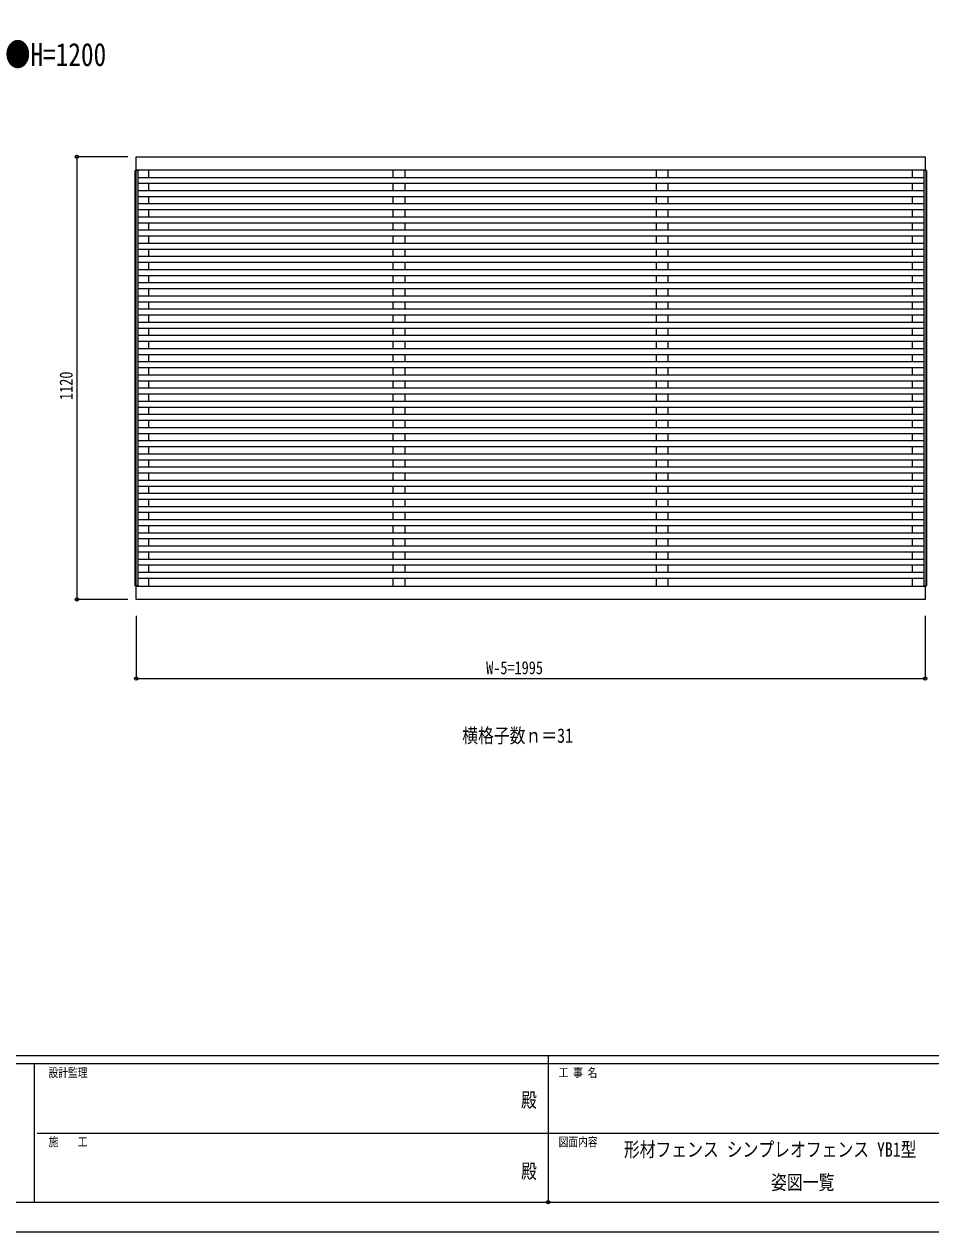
# Model space of a CAD drawing. Units: millimetres, scale not verified. Extents: x -4205 to 4205, y -2970 to 2970.
# Drawn here: x -1330 to 962, y -2970 to 85 of the extents above; entities that cross this region are included whole.
import ezdxf
from ezdxf.enums import TextEntityAlignment as Align

# ---------------------------------------------------------------- set-up
doc = ezdxf.new("R2010")
doc.units = ezdxf.units.MM
doc.header["$LTSCALE"] = 16
doc.header["$PDMODE"] = 32
doc.header["$PDSIZE"] = 8
for name, color, linetype in [('0-1_USER1', 3, 'Continuous'), ('0-2_YKK_A1', 4, 'Continuous'), ('0-3_YKK_D', 6, 'Continuous'), ('0-4_YKK_ZWAK', 7, 'Continuous')]:
    doc.layers.add(name, color=color, linetype=linetype)
doc.styles.add('ＭＳ ゴシック', font='')
doc.styles.get('ＭＳ ゴシック').set_extended_font_data('MS Gothic')

msp = doc.modelspace()

# ---------------------------------------------------------------- linework, layer by layer
at = {"layer": '0-2_YKK_A1'}
for p, q in [((-1049.81, -284.65), (-1042.61, -284.65)), ((-1049.81, -284.65), (-1049.81, -1335.65)), ((-1047.61, -284.65), (-1047.61, -1335.65)), ((-1044.61, -284.15), (-1044.61, -284.65)), ((944.39, -303.05), (-1042.61, -303.05)), ((-1014.61, -303.05), (-1014.61, -284.15)), ((-396.61, -303.05), (-396.61, -284.15)), ((-366.61, -303.05), (-366.61, -284.15)), ((268.39, -303.05), (268.39, -284.15)), ((298.39, -303.05), (298.39, -284.15)), ((916.39, -303.05), (916.39, -284.15)), ((951.59, -284.65), (944.39, -284.65)), ((946.39, -284.15), (946.39, -284.65)), ((949.39, -284.65), (949.39, -1335.65)), ((951.59, -284.65), (951.59, -1335.65)), ((944.39, -318.05), (-1042.61, -318.05)), ((-1014.61, -336.55), (-1014.61, -318.25)), ((-396.61, -336.35), (-396.61, -318.05)), ((-366.61, -336.35), (-366.61, -318.05)), ((268.39, -336.35), (268.39, -318.05)), ((298.39, -336.35), (298.39, -318.05)), ((916.39, -336.55), (916.39, -318.25)), ((944.39, -336.35), (-1042.61, -336.35)), ((944.39, -351.35), (-1042.61, -351.35)), ((-1014.61, -369.85), (-1014.61, -351.55)), ((-396.61, -369.65), (-396.61, -351.35)), ((-366.61, -369.65), (-366.61, -351.35)), ((268.39, -369.65), (268.39, -351.35)), ((298.39, -369.65), (298.39, -351.35)), ((916.39, -369.85), (916.39, -351.55)), ((944.39, -369.65), (-1042.61, -369.65)), ((944.39, -384.65), (-1042.61, -384.65)), ((-1014.61, -403.15), (-1014.61, -384.85)), ((-396.61, -402.95), (-396.61, -384.65)), ((-366.61, -402.95), (-366.61, -384.65)), ((268.39, -402.95), (268.39, -384.65)), ((298.39, -402.95), (298.39, -384.65)), ((916.39, -403.15), (916.39, -384.85)), ((944.39, -402.95), (-1042.61, -402.95)), ((944.39, -417.95), (-1042.61, -417.95)), ((-1014.61, -436.45), (-1014.61, -418.15)), ((-396.61, -436.25), (-396.61, -417.95)), ((-366.61, -436.25), (-366.61, -417.95)), ((268.39, -436.25), (268.39, -417.95)), ((298.39, -436.25), (298.39, -417.95)), ((916.39, -436.45), (916.39, -418.15)), ((944.39, -436.25), (-1042.61, -436.25)), ((944.39, -451.25), (-1042.61, -451.25)), ((-1014.61, -469.75), (-1014.61, -451.45)), ((-396.61, -469.55), (-396.61, -451.25)), ((-366.61, -469.55), (-366.61, -451.25)), ((268.39, -469.55), (268.39, -451.25)), ((298.39, -469.55), (298.39, -451.25)), ((916.39, -469.75), (916.39, -451.45)), ((944.39, -469.55), (-1042.61, -469.55)), ((944.39, -484.55), (-1042.61, -484.55)), ((-1014.61, -503.05), (-1014.61, -484.75)), ((-396.61, -502.85), (-396.61, -484.55)), ((-366.61, -502.85), (-366.61, -484.55)), ((268.39, -502.85), (268.39, -484.55)), ((298.39, -502.85), (298.39, -484.55)), ((916.39, -503.05), (916.39, -484.75)), ((944.39, -502.85), (-1042.61, -502.85)), ((944.39, -517.85), (-1042.61, -517.85)), ((-1014.61, -536.35), (-1014.61, -518.05)), ((-396.61, -536.15), (-396.61, -517.85)), ((-366.61, -536.15), (-366.61, -517.85)), ((268.39, -536.15), (268.39, -517.85)), ((298.39, -536.15), (298.39, -517.85)), ((916.39, -536.35), (916.39, -518.05)), ((944.39, -536.15), (-1042.61, -536.15)), ((944.39, -551.15), (-1042.61, -551.15)), ((944.39, -569.45), (-1042.61, -569.45)), ((-1014.61, -569.65), (-1014.61, -551.35)), ((-396.61, -569.45), (-396.61, -551.15)), ((-366.61, -569.45), (-366.61, -551.15)), ((268.39, -569.45), (268.39, -551.15)), ((298.39, -569.45), (298.39, -551.15)), ((916.39, -569.65), (916.39, -551.35)), ((944.39, -584.45), (-1042.61, -584.45)), ((944.39, -602.75), (-1042.61, -602.75)), ((-1014.61, -602.95), (-1014.61, -584.65)), ((-396.61, -602.75), (-396.61, -584.45)), ((-366.61, -602.75), (-366.61, -584.45)), ((268.39, -602.75), (268.39, -584.45)), ((298.39, -602.75), (298.39, -584.45)), ((916.39, -602.95), (916.39, -584.65)), ((944.39, -617.75), (-1042.61, -617.75)), ((944.39, -636.05), (-1042.61, -636.05)), ((-1014.61, -636.25), (-1014.61, -617.95)), ((-396.61, -636.05), (-396.61, -617.75)), ((-366.61, -636.05), (-366.61, -617.75)), ((268.39, -636.05), (268.39, -617.75)), ((298.39, -636.05), (298.39, -617.75)), ((916.39, -636.25), (916.39, -617.95)), ((944.39, -651.05), (-1042.61, -651.05)), ((944.39, -669.35), (-1042.61, -669.35)), ((-1014.61, -669.55), (-1014.61, -651.25)), ((-396.61, -669.35), (-396.61, -651.05)), ((-366.61, -669.35), (-366.61, -651.05)), ((268.39, -669.35), (268.39, -651.05)), ((298.39, -669.35), (298.39, -651.05)), ((916.39, -669.55), (916.39, -651.25)), ((944.39, -684.35), (-1042.61, -684.35)), ((944.39, -702.65), (-1042.61, -702.65)), ((-1014.61, -702.85), (-1014.61, -684.55)), ((-396.61, -702.65), (-396.61, -684.35)), ((-366.61, -702.65), (-366.61, -684.35)), ((268.39, -702.65), (268.39, -684.35)), ((298.39, -702.65), (298.39, -684.35)), ((916.39, -702.85), (916.39, -684.55)), ((944.39, -717.65), (-1042.61, -717.65)), ((-1014.61, -736.15), (-1014.61, -717.85)), ((-396.61, -735.95), (-396.61, -717.65)), ((-366.61, -735.95), (-366.61, -717.65)), ((268.39, -735.95), (268.39, -717.65)), ((298.39, -735.95), (298.39, -717.65)), ((916.39, -736.15), (916.39, -717.85)), ((944.39, -735.95), (-1042.61, -735.95)), ((944.39, -750.95), (-1042.61, -750.95)), ((-1014.61, -769.45), (-1014.61, -751.15)), ((-396.61, -769.25), (-396.61, -750.95)), ((-366.61, -769.25), (-366.61, -750.95)), ((268.39, -769.25), (268.39, -750.95)), ((298.39, -769.25), (298.39, -750.95)), ((916.39, -769.45), (916.39, -751.15)), ((944.39, -769.25), (-1042.61, -769.25)), ((944.39, -784.25), (-1042.61, -784.25)), ((-1014.61, -802.75), (-1014.61, -784.45)), ((-396.61, -802.55), (-396.61, -784.25)), ((-366.61, -802.55), (-366.61, -784.25)), ((268.39, -802.55), (268.39, -784.25)), ((298.39, -802.55), (298.39, -784.25)), ((916.39, -802.75), (916.39, -784.45)), ((944.39, -802.55), (-1042.61, -802.55)), ((944.39, -817.55), (-1042.61, -817.55)), ((-1014.61, -836.05), (-1014.61, -817.75)), ((-396.61, -835.85), (-396.61, -817.55)), ((-366.61, -835.85), (-366.61, -817.55)), ((268.39, -835.85), (268.39, -817.55)), ((298.39, -835.85), (298.39, -817.55)), ((916.39, -836.05), (916.39, -817.75)), ((944.39, -835.85), (-1042.61, -835.85)), ((944.39, -850.85), (-1042.61, -850.85)), ((-1014.61, -869.35), (-1014.61, -851.05)), ((-396.61, -869.15), (-396.61, -850.85)), ((-366.61, -869.15), (-366.61, -850.85)), ((268.39, -869.15), (268.39, -850.85)), ((298.39, -869.15), (298.39, -850.85)), ((916.39, -869.35), (916.39, -851.05)), ((944.39, -869.15), (-1042.61, -869.15)), ((944.39, -884.15), (-1042.61, -884.15)), ((-1014.61, -902.65), (-1014.61, -884.35)), ((-396.61, -902.45), (-396.61, -884.15)), ((-366.61, -902.45), (-366.61, -884.15)), ((268.39, -902.45), (268.39, -884.15)), ((298.39, -902.45), (298.39, -884.15)), ((916.39, -902.65), (916.39, -884.35)), ((944.39, -902.45), (-1042.61, -902.45)), ((944.39, -917.45), (-1042.61, -917.45)), ((944.39, -935.75), (-1042.61, -935.75)), ((-1014.61, -935.95), (-1014.61, -917.65)), ((-396.61, -935.75), (-396.61, -917.45)), ((-366.61, -935.75), (-366.61, -917.45)), ((268.39, -935.75), (268.39, -917.45)), ((298.39, -935.75), (298.39, -917.45)), ((916.39, -935.95), (916.39, -917.65)), ((944.39, -950.75), (-1042.61, -950.75)), ((944.39, -969.05), (-1042.61, -969.05)), ((-1014.61, -969.25), (-1014.61, -950.95)), ((-396.61, -969.05), (-396.61, -950.75)), ((-366.61, -969.05), (-366.61, -950.75)), ((268.39, -969.05), (268.39, -950.75)), ((298.39, -969.05), (298.39, -950.75)), ((916.39, -969.25), (916.39, -950.95)), ((944.39, -984.05), (-1042.61, -984.05)), ((944.39, -1002.35), (-1042.61, -1002.35)), ((-1014.61, -1002.55), (-1014.61, -984.25)), ((-396.61, -1002.35), (-396.61, -984.05)), ((-366.61, -1002.35), (-366.61, -984.05)), ((268.39, -1002.35), (268.39, -984.05)), ((298.39, -1002.35), (298.39, -984.05)), ((916.39, -1002.55), (916.39, -984.25)), ((944.39, -1017.35), (-1042.61, -1017.35)), ((944.39, -1035.65), (-1042.61, -1035.65)), ((-1014.61, -1035.85), (-1014.61, -1017.55)), ((-396.61, -1035.65), (-396.61, -1017.35)), ((-366.61, -1035.65), (-366.61, -1017.35)), ((268.39, -1035.65), (268.39, -1017.35)), ((298.39, -1035.65), (298.39, -1017.35)), ((916.39, -1035.85), (916.39, -1017.55)), ((944.39, -1050.65), (-1042.61, -1050.65)), ((944.39, -1068.95), (-1042.61, -1068.95)), ((-1014.61, -1069.15), (-1014.61, -1050.85)), ((-396.61, -1068.95), (-396.61, -1050.65)), ((-366.61, -1068.95), (-366.61, -1050.65)), ((268.39, -1068.95), (268.39, -1050.65)), ((298.39, -1068.95), (298.39, -1050.65)), ((916.39, -1069.15), (916.39, -1050.85)), ((944.39, -1083.95), (-1042.61, -1083.95)), ((-1014.61, -1102.45), (-1014.61, -1084.15)), ((-396.61, -1102.25), (-396.61, -1083.95)), ((-366.61, -1102.25), (-366.61, -1083.95)), ((268.39, -1102.25), (268.39, -1083.95)), ((298.39, -1102.25), (298.39, -1083.95)), ((916.39, -1102.45), (916.39, -1084.15)), ((944.39, -1102.25), (-1042.61, -1102.25)), ((944.39, -1117.25), (-1042.61, -1117.25)), ((-1014.61, -1135.75), (-1014.61, -1117.45)), ((-396.61, -1135.55), (-396.61, -1117.25)), ((-366.61, -1135.55), (-366.61, -1117.25)), ((268.39, -1135.55), (268.39, -1117.25)), ((298.39, -1135.55), (298.39, -1117.25)), ((916.39, -1135.75), (916.39, -1117.45)), ((944.39, -1135.55), (-1042.61, -1135.55)), ((944.39, -1150.55), (-1042.61, -1150.55)), ((-1014.61, -1169.05), (-1014.61, -1150.75)), ((-396.61, -1168.85), (-396.61, -1150.55)), ((-366.61, -1168.85), (-366.61, -1150.55)), ((268.39, -1168.85), (268.39, -1150.55)), ((298.39, -1168.85), (298.39, -1150.55)), ((916.39, -1169.05), (916.39, -1150.75)), ((944.39, -1168.85), (-1042.61, -1168.85)), ((944.39, -1183.85), (-1042.61, -1183.85)), ((-1014.61, -1202.35), (-1014.61, -1184.05)), ((-396.61, -1202.15), (-396.61, -1183.85)), ((-366.61, -1202.15), (-366.61, -1183.85)), ((268.39, -1202.15), (268.39, -1183.85)), ((298.39, -1202.15), (298.39, -1183.85)), ((916.39, -1202.35), (916.39, -1184.05)), ((944.39, -1202.15), (-1042.61, -1202.15)), ((944.39, -1217.15), (-1042.61, -1217.15)), ((-1014.61, -1235.65), (-1014.61, -1217.35)), ((-396.61, -1235.45), (-396.61, -1217.15)), ((-366.61, -1235.45), (-366.61, -1217.15)), ((268.39, -1235.45), (268.39, -1217.15)), ((298.39, -1235.45), (298.39, -1217.15)), ((916.39, -1235.65), (916.39, -1217.35)), ((944.39, -1235.45), (-1042.61, -1235.45)), ((944.39, -1250.45), (-1042.61, -1250.45)), ((-1014.61, -1268.95), (-1014.61, -1250.65)), ((-396.61, -1268.75), (-396.61, -1250.45)), ((-366.61, -1268.75), (-366.61, -1250.45)), ((268.39, -1268.75), (268.39, -1250.45)), ((298.39, -1268.75), (298.39, -1250.45)), ((916.39, -1268.95), (916.39, -1250.65)), ((944.39, -1268.75), (-1042.61, -1268.75)), ((944.39, -1283.75), (-1042.61, -1283.75)), ((944.39, -1302.05), (-1042.61, -1302.05)), ((-1014.61, -1302.25), (-1014.61, -1283.95)), ((-396.61, -1302.05), (-396.61, -1283.75)), ((-366.61, -1302.05), (-366.61, -1283.75)), ((268.39, -1302.05), (268.39, -1283.75)), ((298.39, -1302.05), (298.39, -1283.75)), ((916.39, -1302.25), (916.39, -1283.95)), ((-1044.61, -1335.65), (-1044.61, -1336.15)), ((944.39, -1317.05), (-1042.61, -1317.05)), ((-1014.61, -1336.15), (-1014.61, -1317.05)), ((-396.61, -1336.15), (-396.61, -1317.05)), ((-366.61, -1336.15), (-366.61, -1317.05)), ((268.39, -1336.15), (268.39, -1317.05)), ((298.39, -1336.15), (298.39, -1317.05)), ((916.39, -1336.15), (916.39, -1317.15)), ((946.39, -1335.65), (946.39, -1336.15))]:
    msp.add_line(p, q, dxfattribs=at)
for points in [[(-1046.61, -250.15), (948.39, -250.15), (948.39, -284.15), (-1046.61, -284.15)], [(-1046.61, -1336.15), (948.39, -1336.15), (948.39, -1370.15), (-1046.61, -1370.15)]]:
    msp.add_lwpolyline(points, close=True, dxfattribs=at)
for points in [[(-1042.61, -284.65), (-1042.61, -1335.65), (-1049.81, -1335.65)], [(944.39, -284.65), (944.39, -1335.65), (951.59, -1335.65)]]:
    msp.add_lwpolyline(points, dxfattribs=at)
at = {"layer": '0-3_YKK_D'}
for p, q in [((-1067.64, -250.15), (-1197.61, -250.15)), ((-1196.61, -250.15), (-1196.61, -1370.15)), ((-1067.61, -1370.15), (-1197.61, -1370.15)), ((-1046.61, -1411.15), (-1046.61, -1571.15)), ((948.39, -1411.15), (948.39, -1571.15)), ((-1046.61, -1570.15), (948.39, -1570.15))]:
    msp.add_line(p, q, dxfattribs=at)
for centre in [(-1196.61, -250.15), (-1196.61, -1370.15), (-1046.61, -1570.15), (948.39, -1570.15)]:
    msp.add_circle(centre, 4.25, dxfattribs=at)
at = {"layer": '0-4_YKK_ZWAK'}
for p, q in [((3895.02, -2525), (-3904.98, -2525)), ((-4.98, -2525), (-4.98, -2895)), ((-1304.98, -2545), (-3904.98, -2545)), ((-1304.98, -2545), (-1304.98, -2895)), ((-4.98, -2545), (-1304.98, -2545)), ((1295.02, -2545), (-4.98, -2545)), ((-1297.48, -2720), (-4.98, -2720)), ((-4.98, -2720), (1295.02, -2720)), ((-3904.98, -2895), (-1304.98, -2895)), ((-1304.98, -2895), (-4.98, -2895)), ((-4.98, -2895), (1295.02, -2895))]:
    msp.add_line(p, q, dxfattribs=at)
msp.add_lwpolyline([(-4205, -2970), (4205, -2970), (4205, 2970), (-4205, 2970)], close=True, dxfattribs=at)
msp.add_point((-4.98, -2895), dxfattribs=at)

# ---------------------------------------------------------------- texts
at = {"layer": '0-1_USER1', "style": 'ＭＳ ゴシック', "width": 0.8}
for s, height, p in [('●H=1200', 58.65, (-1378.11, -38.34)), ('横格子数ｎ＝31', 36.66, (-222.44, -1743.8)), ('形材フェンス シンプレオフェンス YB1型', 36.66, (186.35, -2790.83)), (' 姿図一覧', 36.66, (538.35, -2874.17))]:
    msp.add_text(s, height=height, dxfattribs=at).set_placement(p, align=Align.BOTTOM_LEFT)
at = {"layer": '0-3_YKK_D', "style": 'ＭＳ ゴシック', "width": 0.8}
msp.add_text('1120', height=32.99, rotation=90, dxfattribs=at).set_placement((-1197.61, -865.35), align=Align.BOTTOM_LEFT)
msp.add_text('W-5=1995', height=32.99, dxfattribs=at).set_placement((-161.91, -1569.15), align=Align.BOTTOM_LEFT)
at = {"layer": '0-4_YKK_ZWAK', "style": 'ＭＳ ゴシック', "width": 0.8}
for s, height, p in [('設計監理', 21.99, (-1268.31, -2585)), ('工 事 名', 21.99, (21.27, -2585)), ('殿', 36.66, (-73.67, -2665.83)), ('施\u3000\u3000工', 21.99, (-1268.31, -2760)), ('図面内容', 21.99, (21.27, -2760)), ('殿', 36.66, (-73.67, -2845.83))]:
    msp.add_text(s, height=height, dxfattribs=at).set_placement(p, align=Align.BOTTOM_LEFT)

doc.saveas('drawing.dxf')
